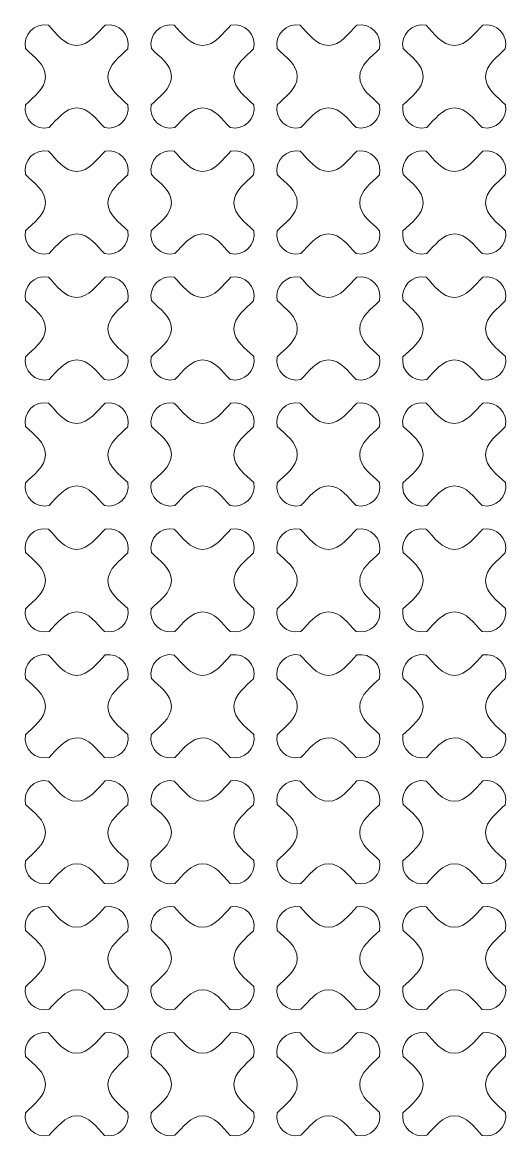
# Model space of a CAD drawing. Header units: centimetres. Extents: x -63 to 63, y -109 to 109.
# Drawn here: x 16 to 63.1, y 0.8 to 108.9 of the extents above; entities that cross this region are included whole.
import ezdxf

# ---------------------------------------------------------------- set-up
doc = ezdxf.new("R2010")
doc.units = ezdxf.units.CM
doc.header["$MEASUREMENT"] = 0
doc.layers.add('layer 1', color=7, linetype='Continuous')

msp = doc.modelspace()

# ---------------------------------------------------------------- linework, layer by layer
at = {"layer": 'layer 1', "color": 177, "lineweight": 9}
for points in [[(18.21114, 103.6034), (18.21114, 102.44611), (17.00261, 101.61387), (16.25756, 100.87307), (16.25756, 100.87307), (15.99833, 99.53638), (17.23148, 98.35992), (18.55675, 98.68688), (18.55675, 98.68688), (19.28764, 99.41502), (20.10047, 100.58134), (21.23126, 100.58134), (21.23126, 100.58134), (22.41703, 100.58134), (23.14378, 99.45135), (23.91418, 98.68096), (23.91418, 98.68096), (25.2423, 98.37218), (26.46019, 99.56304), (26.18391, 100.89658), (26.18391, 100.89658), (25.39357, 101.68692), (24.26276, 102.39388), (24.26276, 103.60113), (24.26276, 103.60113), (24.26276, 104.74203), (25.4363, 105.56224), (26.16806, 106.29818), (26.16806, 106.29818), (26.49537, 107.62356), (25.31881, 108.85676), (23.98203, 108.59751), (23.98203, 108.59751), (23.23916, 107.85464), (22.38914, 106.6279), (21.23695, 106.6279), (21.23695, 106.6279), (20.03722, 106.6279), (19.26529, 107.81518), (18.48765, 108.59282), (18.48765, 108.59282), (17.1539, 108.86913), (15.96351, 107.65114), (16.27211, 106.32299), (16.27211, 106.32299), (17.07148, 105.52362), (18.21114, 104.82032), (18.21114, 103.6034)], [(30.40314, 103.6034), (30.40314, 102.44611), (29.19461, 101.61387), (28.44956, 100.87307), (28.44956, 100.87307), (28.19033, 99.53638), (29.42348, 98.35992), (30.74875, 98.68688), (30.74875, 98.68688), (31.47964, 99.41502), (32.29247, 100.58134), (33.42326, 100.58134), (33.42326, 100.58134), (34.60903, 100.58134), (35.33578, 99.45135), (36.10618, 98.68096), (36.10618, 98.68096), (37.4343, 98.37218), (38.65219, 99.56304), (38.37591, 100.89658), (38.37591, 100.89658), (37.58557, 101.68692), (36.45476, 102.39388), (36.45476, 103.60113), (36.45476, 103.60113), (36.45476, 104.74203), (37.6283, 105.56224), (38.36006, 106.29818), (38.36006, 106.29818), (38.68737, 107.62356), (37.51081, 108.85676), (36.17403, 108.59751), (36.17403, 108.59751), (35.43116, 107.85464), (34.58114, 106.6279), (33.42895, 106.6279), (33.42895, 106.6279), (32.22922, 106.6279), (31.45729, 107.81518), (30.67965, 108.59282), (30.67965, 108.59282), (29.3459, 108.86913), (28.15551, 107.65114), (28.46411, 106.32299), (28.46411, 106.32299), (29.26348, 105.52362), (30.40314, 104.82032), (30.40314, 103.6034)], [(42.59514, 103.6034), (42.59514, 102.44611), (41.38661, 101.61387), (40.64156, 100.87307), (40.64156, 100.87307), (40.38233, 99.53638), (41.61548, 98.35992), (42.94075, 98.68688), (42.94075, 98.68688), (43.67164, 99.41502), (44.48447, 100.58134), (45.61526, 100.58134), (45.61526, 100.58134), (46.80103, 100.58134), (47.52778, 99.45135), (48.29818, 98.68096), (48.29818, 98.68096), (49.6263, 98.37218), (50.84419, 99.56304), (50.56791, 100.89658), (50.56791, 100.89658), (49.77757, 101.68692), (48.64676, 102.39388), (48.64676, 103.60113), (48.64676, 103.60113), (48.64676, 104.74203), (49.8203, 105.56224), (50.55206, 106.29818), (50.55206, 106.29818), (50.87937, 107.62356), (49.70281, 108.85676), (48.36603, 108.59751), (48.36603, 108.59751), (47.62316, 107.85464), (46.77314, 106.6279), (45.62095, 106.6279), (45.62095, 106.6279), (44.42122, 106.6279), (43.64929, 107.81518), (42.87165, 108.59282), (42.87165, 108.59282), (41.5379, 108.86913), (40.34751, 107.65114), (40.65611, 106.32299), (40.65611, 106.32299), (41.45548, 105.52362), (42.59514, 104.82032), (42.59514, 103.6034)], [(54.78714, 103.6034), (54.78714, 102.44611), (53.57861, 101.61387), (52.83356, 100.87307), (52.83356, 100.87307), (52.57433, 99.53638), (53.80748, 98.35992), (55.13275, 98.68688), (55.13275, 98.68688), (55.86364, 99.41502), (56.67647, 100.58134), (57.80726, 100.58134), (57.80726, 100.58134), (58.99303, 100.58134), (59.71978, 99.45135), (60.49018, 98.68096), (60.49018, 98.68096), (61.8183, 98.37218), (63.03619, 99.56304), (62.75991, 100.89658), (62.75991, 100.89658), (61.96957, 101.68692), (60.83876, 102.39388), (60.83876, 103.60113), (60.83876, 103.60113), (60.83876, 104.74203), (62.0123, 105.56224), (62.74406, 106.29818), (62.74406, 106.29818), (63.07137, 107.62356), (61.89481, 108.85676), (60.55803, 108.59751), (60.55803, 108.59751), (59.81516, 107.85464), (58.96514, 106.6279), (57.81295, 106.6279), (57.81295, 106.6279), (56.61322, 106.6279), (55.84129, 107.81518), (55.06365, 108.59282), (55.06365, 108.59282), (53.7299, 108.86913), (52.53951, 107.65114), (52.84811, 106.32299), (52.84811, 106.32299), (53.64748, 105.52362), (54.78714, 104.82032), (54.78714, 103.6034)], [(18.21114, 91.4114), (18.21114, 90.25411), (17.00261, 89.42187), (16.25756, 88.68107), (16.25756, 88.68107), (15.99833, 87.34438), (17.23148, 86.16792), (18.55675, 86.49488), (18.55675, 86.49488), (19.28764, 87.22302), (20.10047, 88.38934), (21.23126, 88.38934), (21.23126, 88.38934), (22.41703, 88.38934), (23.14378, 87.25935), (23.91418, 86.48896), (23.91418, 86.48896), (25.2423, 86.18018), (26.46019, 87.37104), (26.18391, 88.70458), (26.18391, 88.70458), (25.39357, 89.49492), (24.26276, 90.20188), (24.26276, 91.40913), (24.26276, 91.40913), (24.26276, 92.55003), (25.4363, 93.37024), (26.16806, 94.10618), (26.16806, 94.10618), (26.49537, 95.43156), (25.31881, 96.66476), (23.98203, 96.40551), (23.98203, 96.40551), (23.23916, 95.66264), (22.38914, 94.4359), (21.23695, 94.4359), (21.23695, 94.4359), (20.03722, 94.4359), (19.26529, 95.62318), (18.48765, 96.40082), (18.48765, 96.40082), (17.1539, 96.67713), (15.96351, 95.45914), (16.27211, 94.13099), (16.27211, 94.13099), (17.07148, 93.33162), (18.21114, 92.62832), (18.21114, 91.4114)], [(30.40314, 91.4114), (30.40314, 90.25411), (29.19461, 89.42187), (28.44956, 88.68107), (28.44956, 88.68107), (28.19033, 87.34438), (29.42348, 86.16792), (30.74875, 86.49488), (30.74875, 86.49488), (31.47964, 87.22302), (32.29247, 88.38934), (33.42326, 88.38934), (33.42326, 88.38934), (34.60903, 88.38934), (35.33578, 87.25935), (36.10618, 86.48896), (36.10618, 86.48896), (37.4343, 86.18018), (38.65219, 87.37104), (38.37591, 88.70458), (38.37591, 88.70458), (37.58557, 89.49492), (36.45476, 90.20188), (36.45476, 91.40913), (36.45476, 91.40913), (36.45476, 92.55003), (37.6283, 93.37024), (38.36006, 94.10618), (38.36006, 94.10618), (38.68737, 95.43156), (37.51081, 96.66476), (36.17403, 96.40551), (36.17403, 96.40551), (35.43116, 95.66264), (34.58114, 94.4359), (33.42895, 94.4359), (33.42895, 94.4359), (32.22922, 94.4359), (31.45729, 95.62318), (30.67965, 96.40082), (30.67965, 96.40082), (29.3459, 96.67713), (28.15551, 95.45914), (28.46411, 94.13099), (28.46411, 94.13099), (29.26348, 93.33162), (30.40314, 92.62832), (30.40314, 91.4114)], [(42.59514, 91.4114), (42.59514, 90.25411), (41.38661, 89.42187), (40.64156, 88.68107), (40.64156, 88.68107), (40.38233, 87.34438), (41.61548, 86.16792), (42.94075, 86.49488), (42.94075, 86.49488), (43.67164, 87.22302), (44.48447, 88.38934), (45.61526, 88.38934), (45.61526, 88.38934), (46.80103, 88.38934), (47.52778, 87.25935), (48.29818, 86.48896), (48.29818, 86.48896), (49.6263, 86.18018), (50.84419, 87.37104), (50.56791, 88.70458), (50.56791, 88.70458), (49.77757, 89.49492), (48.64676, 90.20188), (48.64676, 91.40913), (48.64676, 91.40913), (48.64676, 92.55003), (49.8203, 93.37024), (50.55206, 94.10618), (50.55206, 94.10618), (50.87937, 95.43156), (49.70281, 96.66476), (48.36603, 96.40551), (48.36603, 96.40551), (47.62316, 95.66264), (46.77314, 94.4359), (45.62095, 94.4359), (45.62095, 94.4359), (44.42122, 94.4359), (43.64929, 95.62318), (42.87165, 96.40082), (42.87165, 96.40082), (41.5379, 96.67713), (40.34751, 95.45914), (40.65611, 94.13099), (40.65611, 94.13099), (41.45548, 93.33162), (42.59514, 92.62832), (42.59514, 91.4114)], [(54.78714, 91.4114), (54.78714, 90.25411), (53.57861, 89.42187), (52.83356, 88.68107), (52.83356, 88.68107), (52.57433, 87.34438), (53.80748, 86.16792), (55.13275, 86.49488), (55.13275, 86.49488), (55.86364, 87.22302), (56.67647, 88.38934), (57.80726, 88.38934), (57.80726, 88.38934), (58.99303, 88.38934), (59.71978, 87.25935), (60.49018, 86.48896), (60.49018, 86.48896), (61.8183, 86.18018), (63.03619, 87.37104), (62.75991, 88.70458), (62.75991, 88.70458), (61.96957, 89.49492), (60.83876, 90.20188), (60.83876, 91.40913), (60.83876, 91.40913), (60.83876, 92.55003), (62.0123, 93.37024), (62.74406, 94.10618), (62.74406, 94.10618), (63.07137, 95.43156), (61.89481, 96.66476), (60.55803, 96.40551), (60.55803, 96.40551), (59.81516, 95.66264), (58.96514, 94.4359), (57.81295, 94.4359), (57.81295, 94.4359), (56.61322, 94.4359), (55.84129, 95.62318), (55.06365, 96.40082), (55.06365, 96.40082), (53.7299, 96.67713), (52.53951, 95.45914), (52.84811, 94.13099), (52.84811, 94.13099), (53.64748, 93.33162), (54.78714, 92.62832), (54.78714, 91.4114)], [(18.21114, 79.2194), (18.21114, 78.06211), (17.00261, 77.22987), (16.25756, 76.48907), (16.25756, 76.48907), (15.99833, 75.15238), (17.23148, 73.97592), (18.55675, 74.30288), (18.55675, 74.30288), (19.28764, 75.03102), (20.10047, 76.19734), (21.23126, 76.19734), (21.23126, 76.19734), (22.41703, 76.19734), (23.14378, 75.06735), (23.91418, 74.29696), (23.91418, 74.29696), (25.2423, 73.98818), (26.46019, 75.17904), (26.18391, 76.51258), (26.18391, 76.51258), (25.39357, 77.30292), (24.26276, 78.00988), (24.26276, 79.21713), (24.26276, 79.21713), (24.26276, 80.35803), (25.4363, 81.17824), (26.16806, 81.91418), (26.16806, 81.91418), (26.49537, 83.23956), (25.31881, 84.47276), (23.98203, 84.21351), (23.98203, 84.21351), (23.23916, 83.47064), (22.38914, 82.2439), (21.23695, 82.2439), (21.23695, 82.2439), (20.03722, 82.2439), (19.26529, 83.43118), (18.48765, 84.20882), (18.48765, 84.20882), (17.1539, 84.48513), (15.96351, 83.26714), (16.27211, 81.93899), (16.27211, 81.93899), (17.07148, 81.13962), (18.21114, 80.43632), (18.21114, 79.2194)], [(30.40314, 79.2194), (30.40314, 78.06211), (29.19461, 77.22987), (28.44956, 76.48907), (28.44956, 76.48907), (28.19033, 75.15238), (29.42348, 73.97592), (30.74875, 74.30288), (30.74875, 74.30288), (31.47964, 75.03102), (32.29247, 76.19734), (33.42326, 76.19734), (33.42326, 76.19734), (34.60903, 76.19734), (35.33578, 75.06735), (36.10618, 74.29696), (36.10618, 74.29696), (37.4343, 73.98818), (38.65219, 75.17904), (38.37591, 76.51258), (38.37591, 76.51258), (37.58557, 77.30292), (36.45476, 78.00988), (36.45476, 79.21713), (36.45476, 79.21713), (36.45476, 80.35803), (37.6283, 81.17824), (38.36006, 81.91418), (38.36006, 81.91418), (38.68737, 83.23956), (37.51081, 84.47276), (36.17403, 84.21351), (36.17403, 84.21351), (35.43116, 83.47064), (34.58114, 82.2439), (33.42895, 82.2439), (33.42895, 82.2439), (32.22922, 82.2439), (31.45729, 83.43118), (30.67965, 84.20882), (30.67965, 84.20882), (29.3459, 84.48513), (28.15551, 83.26714), (28.46411, 81.93899), (28.46411, 81.93899), (29.26348, 81.13962), (30.40314, 80.43632), (30.40314, 79.2194)], [(42.59514, 79.2194), (42.59514, 78.06211), (41.38661, 77.22987), (40.64156, 76.48907), (40.64156, 76.48907), (40.38233, 75.15238), (41.61548, 73.97592), (42.94075, 74.30288), (42.94075, 74.30288), (43.67164, 75.03102), (44.48447, 76.19734), (45.61526, 76.19734), (45.61526, 76.19734), (46.80103, 76.19734), (47.52778, 75.06735), (48.29818, 74.29696), (48.29818, 74.29696), (49.6263, 73.98818), (50.84419, 75.17904), (50.56791, 76.51258), (50.56791, 76.51258), (49.77757, 77.30292), (48.64676, 78.00988), (48.64676, 79.21713), (48.64676, 79.21713), (48.64676, 80.35803), (49.8203, 81.17824), (50.55206, 81.91418), (50.55206, 81.91418), (50.87937, 83.23956), (49.70281, 84.47276), (48.36603, 84.21351), (48.36603, 84.21351), (47.62316, 83.47064), (46.77314, 82.2439), (45.62095, 82.2439), (45.62095, 82.2439), (44.42122, 82.2439), (43.64929, 83.43118), (42.87165, 84.20882), (42.87165, 84.20882), (41.5379, 84.48513), (40.34751, 83.26714), (40.65611, 81.93899), (40.65611, 81.93899), (41.45548, 81.13962), (42.59514, 80.43632), (42.59514, 79.2194)], [(54.78714, 79.2194), (54.78714, 78.06211), (53.57861, 77.22987), (52.83356, 76.48907), (52.83356, 76.48907), (52.57433, 75.15238), (53.80748, 73.97592), (55.13275, 74.30288), (55.13275, 74.30288), (55.86364, 75.03102), (56.67647, 76.19734), (57.80726, 76.19734), (57.80726, 76.19734), (58.99303, 76.19734), (59.71978, 75.06735), (60.49018, 74.29696), (60.49018, 74.29696), (61.8183, 73.98818), (63.03619, 75.17904), (62.75991, 76.51258), (62.75991, 76.51258), (61.96957, 77.30292), (60.83876, 78.00988), (60.83876, 79.21713), (60.83876, 79.21713), (60.83876, 80.35803), (62.0123, 81.17824), (62.74406, 81.91418), (62.74406, 81.91418), (63.07137, 83.23956), (61.89481, 84.47276), (60.55803, 84.21351), (60.55803, 84.21351), (59.81516, 83.47064), (58.96514, 82.2439), (57.81295, 82.2439), (57.81295, 82.2439), (56.61322, 82.2439), (55.84129, 83.43118), (55.06365, 84.20882), (55.06365, 84.20882), (53.7299, 84.48513), (52.53951, 83.26714), (52.84811, 81.93899), (52.84811, 81.93899), (53.64748, 81.13962), (54.78714, 80.43632), (54.78714, 79.2194)], [(18.21114, 67.0274), (18.21114, 65.87011), (17.00261, 65.03787), (16.25756, 64.29707), (16.25756, 64.29707), (15.99833, 62.96038), (17.23148, 61.78392), (18.55675, 62.11088), (18.55675, 62.11088), (19.28764, 62.83902), (20.10047, 64.00534), (21.23126, 64.00534), (21.23126, 64.00534), (22.41703, 64.00534), (23.14378, 62.87535), (23.91418, 62.10496), (23.91418, 62.10496), (25.2423, 61.79618), (26.46019, 62.98704), (26.18391, 64.32058), (26.18391, 64.32058), (25.39357, 65.11092), (24.26276, 65.81788), (24.26276, 67.02513), (24.26276, 67.02513), (24.26276, 68.16603), (25.4363, 68.98624), (26.16806, 69.72218), (26.16806, 69.72218), (26.49537, 71.04756), (25.31881, 72.28076), (23.98203, 72.02151), (23.98203, 72.02151), (23.23916, 71.27864), (22.38914, 70.0519), (21.23695, 70.0519), (21.23695, 70.0519), (20.03722, 70.0519), (19.26529, 71.23918), (18.48765, 72.01682), (18.48765, 72.01682), (17.1539, 72.29313), (15.96351, 71.07514), (16.27211, 69.74699), (16.27211, 69.74699), (17.07148, 68.94762), (18.21114, 68.24432), (18.21114, 67.0274)], [(30.40314, 67.0274), (30.40314, 65.87011), (29.19461, 65.03787), (28.44956, 64.29707), (28.44956, 64.29707), (28.19033, 62.96038), (29.42348, 61.78392), (30.74875, 62.11088), (30.74875, 62.11088), (31.47964, 62.83902), (32.29247, 64.00534), (33.42326, 64.00534), (33.42326, 64.00534), (34.60903, 64.00534), (35.33578, 62.87535), (36.10618, 62.10496), (36.10618, 62.10496), (37.4343, 61.79618), (38.65219, 62.98704), (38.37591, 64.32058), (38.37591, 64.32058), (37.58557, 65.11092), (36.45476, 65.81788), (36.45476, 67.02513), (36.45476, 67.02513), (36.45476, 68.16603), (37.6283, 68.98624), (38.36006, 69.72218), (38.36006, 69.72218), (38.68737, 71.04756), (37.51081, 72.28076), (36.17403, 72.02151), (36.17403, 72.02151), (35.43116, 71.27864), (34.58114, 70.0519), (33.42895, 70.0519), (33.42895, 70.0519), (32.22922, 70.0519), (31.45729, 71.23918), (30.67965, 72.01682), (30.67965, 72.01682), (29.3459, 72.29313), (28.15551, 71.07514), (28.46411, 69.74699), (28.46411, 69.74699), (29.26348, 68.94762), (30.40314, 68.24432), (30.40314, 67.0274)], [(42.59514, 67.0274), (42.59514, 65.87011), (41.38661, 65.03787), (40.64156, 64.29707), (40.64156, 64.29707), (40.38233, 62.96038), (41.61548, 61.78392), (42.94075, 62.11088), (42.94075, 62.11088), (43.67164, 62.83902), (44.48447, 64.00534), (45.61526, 64.00534), (45.61526, 64.00534), (46.80103, 64.00534), (47.52778, 62.87535), (48.29818, 62.10496), (48.29818, 62.10496), (49.6263, 61.79618), (50.84419, 62.98704), (50.56791, 64.32058), (50.56791, 64.32058), (49.77757, 65.11092), (48.64676, 65.81788), (48.64676, 67.02513), (48.64676, 67.02513), (48.64676, 68.16603), (49.8203, 68.98624), (50.55206, 69.72218), (50.55206, 69.72218), (50.87937, 71.04756), (49.70281, 72.28076), (48.36603, 72.02151), (48.36603, 72.02151), (47.62316, 71.27864), (46.77314, 70.0519), (45.62095, 70.0519), (45.62095, 70.0519), (44.42122, 70.0519), (43.64929, 71.23918), (42.87165, 72.01682), (42.87165, 72.01682), (41.5379, 72.29313), (40.34751, 71.07514), (40.65611, 69.74699), (40.65611, 69.74699), (41.45548, 68.94762), (42.59514, 68.24432), (42.59514, 67.0274)], [(54.78714, 67.0274), (54.78714, 65.87011), (53.57861, 65.03787), (52.83356, 64.29707), (52.83356, 64.29707), (52.57433, 62.96038), (53.80748, 61.78392), (55.13275, 62.11088), (55.13275, 62.11088), (55.86364, 62.83902), (56.67647, 64.00534), (57.80726, 64.00534), (57.80726, 64.00534), (58.99303, 64.00534), (59.71978, 62.87535), (60.49018, 62.10496), (60.49018, 62.10496), (61.8183, 61.79618), (63.03619, 62.98704), (62.75991, 64.32058), (62.75991, 64.32058), (61.96957, 65.11092), (60.83876, 65.81788), (60.83876, 67.02513), (60.83876, 67.02513), (60.83876, 68.16603), (62.0123, 68.98624), (62.74406, 69.72218), (62.74406, 69.72218), (63.07137, 71.04756), (61.89481, 72.28076), (60.55803, 72.02151), (60.55803, 72.02151), (59.81516, 71.27864), (58.96514, 70.0519), (57.81295, 70.0519), (57.81295, 70.0519), (56.61322, 70.0519), (55.84129, 71.23918), (55.06365, 72.01682), (55.06365, 72.01682), (53.7299, 72.29313), (52.53951, 71.07514), (52.84811, 69.74699), (52.84811, 69.74699), (53.64748, 68.94762), (54.78714, 68.24432), (54.78714, 67.0274)], [(18.21114, 54.8354), (18.21114, 53.67811), (17.00261, 52.84587), (16.25756, 52.10507), (16.25756, 52.10507), (15.99833, 50.76838), (17.23148, 49.59192), (18.55675, 49.91888), (18.55675, 49.91888), (19.28764, 50.64702), (20.10047, 51.81334), (21.23126, 51.81334), (21.23126, 51.81334), (22.41703, 51.81334), (23.14378, 50.68335), (23.91418, 49.91296), (23.91418, 49.91296), (25.2423, 49.60418), (26.46019, 50.79504), (26.18391, 52.12858), (26.18391, 52.12858), (25.39357, 52.91892), (24.26276, 53.62588), (24.26276, 54.83313), (24.26276, 54.83313), (24.26276, 55.97403), (25.4363, 56.79424), (26.16806, 57.53018), (26.16806, 57.53018), (26.49537, 58.85556), (25.31881, 60.08876), (23.98203, 59.82951), (23.98203, 59.82951), (23.23916, 59.08664), (22.38914, 57.8599), (21.23695, 57.8599), (21.23695, 57.8599), (20.03722, 57.8599), (19.26529, 59.04718), (18.48765, 59.82482), (18.48765, 59.82482), (17.1539, 60.10113), (15.96351, 58.88314), (16.27211, 57.55499), (16.27211, 57.55499), (17.07148, 56.75562), (18.21114, 56.05232), (18.21114, 54.8354)], [(30.40314, 54.8354), (30.40314, 53.67811), (29.19461, 52.84587), (28.44956, 52.10507), (28.44956, 52.10507), (28.19033, 50.76838), (29.42348, 49.59192), (30.74875, 49.91888), (30.74875, 49.91888), (31.47964, 50.64702), (32.29247, 51.81334), (33.42326, 51.81334), (33.42326, 51.81334), (34.60903, 51.81334), (35.33578, 50.68335), (36.10618, 49.91296), (36.10618, 49.91296), (37.4343, 49.60418), (38.65219, 50.79504), (38.37591, 52.12858), (38.37591, 52.12858), (37.58557, 52.91892), (36.45476, 53.62588), (36.45476, 54.83313), (36.45476, 54.83313), (36.45476, 55.97403), (37.6283, 56.79424), (38.36006, 57.53018), (38.36006, 57.53018), (38.68737, 58.85556), (37.51081, 60.08876), (36.17403, 59.82951), (36.17403, 59.82951), (35.43116, 59.08664), (34.58114, 57.8599), (33.42895, 57.8599), (33.42895, 57.8599), (32.22922, 57.8599), (31.45729, 59.04718), (30.67965, 59.82482), (30.67965, 59.82482), (29.3459, 60.10113), (28.15551, 58.88314), (28.46411, 57.55499), (28.46411, 57.55499), (29.26348, 56.75562), (30.40314, 56.05232), (30.40314, 54.8354)], [(42.59514, 54.8354), (42.59514, 53.67811), (41.38661, 52.84587), (40.64156, 52.10507), (40.64156, 52.10507), (40.38233, 50.76838), (41.61548, 49.59192), (42.94075, 49.91888), (42.94075, 49.91888), (43.67164, 50.64702), (44.48447, 51.81334), (45.61526, 51.81334), (45.61526, 51.81334), (46.80103, 51.81334), (47.52778, 50.68335), (48.29818, 49.91296), (48.29818, 49.91296), (49.6263, 49.60418), (50.84419, 50.79504), (50.56791, 52.12858), (50.56791, 52.12858), (49.77757, 52.91892), (48.64676, 53.62588), (48.64676, 54.83313), (48.64676, 54.83313), (48.64676, 55.97403), (49.8203, 56.79424), (50.55206, 57.53018), (50.55206, 57.53018), (50.87937, 58.85556), (49.70281, 60.08876), (48.36603, 59.82951), (48.36603, 59.82951), (47.62316, 59.08664), (46.77314, 57.8599), (45.62095, 57.8599), (45.62095, 57.8599), (44.42122, 57.8599), (43.64929, 59.04718), (42.87165, 59.82482), (42.87165, 59.82482), (41.5379, 60.10113), (40.34751, 58.88314), (40.65611, 57.55499), (40.65611, 57.55499), (41.45548, 56.75562), (42.59514, 56.05232), (42.59514, 54.8354)], [(54.78714, 54.8354), (54.78714, 53.67811), (53.57861, 52.84587), (52.83356, 52.10507), (52.83356, 52.10507), (52.57433, 50.76838), (53.80748, 49.59192), (55.13275, 49.91888), (55.13275, 49.91888), (55.86364, 50.64702), (56.67647, 51.81334), (57.80726, 51.81334), (57.80726, 51.81334), (58.99303, 51.81334), (59.71978, 50.68335), (60.49018, 49.91296), (60.49018, 49.91296), (61.8183, 49.60418), (63.03619, 50.79504), (62.75991, 52.12858), (62.75991, 52.12858), (61.96957, 52.91892), (60.83876, 53.62588), (60.83876, 54.83313), (60.83876, 54.83313), (60.83876, 55.97403), (62.0123, 56.79424), (62.74406, 57.53018), (62.74406, 57.53018), (63.07137, 58.85556), (61.89481, 60.08876), (60.55803, 59.82951), (60.55803, 59.82951), (59.81516, 59.08664), (58.96514, 57.8599), (57.81295, 57.8599), (57.81295, 57.8599), (56.61322, 57.8599), (55.84129, 59.04718), (55.06365, 59.82482), (55.06365, 59.82482), (53.7299, 60.10113), (52.53951, 58.88314), (52.84811, 57.55499), (52.84811, 57.55499), (53.64748, 56.75562), (54.78714, 56.05232), (54.78714, 54.8354)], [(18.21114, 42.6434), (18.21114, 41.48611), (17.00261, 40.65387), (16.25756, 39.91307), (16.25756, 39.91307), (15.99833, 38.57638), (17.23148, 37.39992), (18.55675, 37.72688), (18.55675, 37.72688), (19.28764, 38.45502), (20.10047, 39.62134), (21.23126, 39.62134), (21.23126, 39.62134), (22.41703, 39.62134), (23.14378, 38.49135), (23.91418, 37.72096), (23.91418, 37.72096), (25.2423, 37.41218), (26.46019, 38.60304), (26.18391, 39.93658), (26.18391, 39.93658), (25.39357, 40.72692), (24.26276, 41.43388), (24.26276, 42.64113), (24.26276, 42.64113), (24.26276, 43.78203), (25.4363, 44.60224), (26.16806, 45.33818), (26.16806, 45.33818), (26.49537, 46.66356), (25.31881, 47.89676), (23.98203, 47.63751), (23.98203, 47.63751), (23.23916, 46.89464), (22.38914, 45.6679), (21.23695, 45.6679), (21.23695, 45.6679), (20.03722, 45.6679), (19.26529, 46.85518), (18.48765, 47.63282), (18.48765, 47.63282), (17.1539, 47.90913), (15.96351, 46.69114), (16.27211, 45.36299), (16.27211, 45.36299), (17.07148, 44.56362), (18.21114, 43.86032), (18.21114, 42.6434)], [(30.40314, 42.6434), (30.40314, 41.48611), (29.19461, 40.65387), (28.44956, 39.91307), (28.44956, 39.91307), (28.19033, 38.57638), (29.42348, 37.39992), (30.74875, 37.72688), (30.74875, 37.72688), (31.47964, 38.45502), (32.29247, 39.62134), (33.42326, 39.62134), (33.42326, 39.62134), (34.60903, 39.62134), (35.33578, 38.49135), (36.10618, 37.72096), (36.10618, 37.72096), (37.4343, 37.41218), (38.65219, 38.60304), (38.37591, 39.93658), (38.37591, 39.93658), (37.58557, 40.72692), (36.45476, 41.43388), (36.45476, 42.64113), (36.45476, 42.64113), (36.45476, 43.78203), (37.6283, 44.60224), (38.36006, 45.33818), (38.36006, 45.33818), (38.68737, 46.66356), (37.51081, 47.89676), (36.17403, 47.63751), (36.17403, 47.63751), (35.43116, 46.89464), (34.58114, 45.6679), (33.42895, 45.6679), (33.42895, 45.6679), (32.22922, 45.6679), (31.45729, 46.85518), (30.67965, 47.63282), (30.67965, 47.63282), (29.3459, 47.90913), (28.15551, 46.69114), (28.46411, 45.36299), (28.46411, 45.36299), (29.26348, 44.56362), (30.40314, 43.86032), (30.40314, 42.6434)], [(42.59514, 42.6434), (42.59514, 41.48611), (41.38661, 40.65387), (40.64156, 39.91307), (40.64156, 39.91307), (40.38233, 38.57638), (41.61548, 37.39992), (42.94075, 37.72688), (42.94075, 37.72688), (43.67164, 38.45502), (44.48447, 39.62134), (45.61526, 39.62134), (45.61526, 39.62134), (46.80103, 39.62134), (47.52778, 38.49135), (48.29818, 37.72096), (48.29818, 37.72096), (49.6263, 37.41218), (50.84419, 38.60304), (50.56791, 39.93658), (50.56791, 39.93658), (49.77757, 40.72692), (48.64676, 41.43388), (48.64676, 42.64113), (48.64676, 42.64113), (48.64676, 43.78203), (49.8203, 44.60224), (50.55206, 45.33818), (50.55206, 45.33818), (50.87937, 46.66356), (49.70281, 47.89676), (48.36603, 47.63751), (48.36603, 47.63751), (47.62316, 46.89464), (46.77314, 45.6679), (45.62095, 45.6679), (45.62095, 45.6679), (44.42122, 45.6679), (43.64929, 46.85518), (42.87165, 47.63282), (42.87165, 47.63282), (41.5379, 47.90913), (40.34751, 46.69114), (40.65611, 45.36299), (40.65611, 45.36299), (41.45548, 44.56362), (42.59514, 43.86032), (42.59514, 42.6434)], [(54.78714, 42.6434), (54.78714, 41.48611), (53.57861, 40.65387), (52.83356, 39.91307), (52.83356, 39.91307), (52.57433, 38.57638), (53.80748, 37.39992), (55.13275, 37.72688), (55.13275, 37.72688), (55.86364, 38.45502), (56.67647, 39.62134), (57.80726, 39.62134), (57.80726, 39.62134), (58.99303, 39.62134), (59.71978, 38.49135), (60.49018, 37.72096), (60.49018, 37.72096), (61.8183, 37.41218), (63.03619, 38.60304), (62.75991, 39.93658), (62.75991, 39.93658), (61.96957, 40.72692), (60.83876, 41.43388), (60.83876, 42.64113), (60.83876, 42.64113), (60.83876, 43.78203), (62.0123, 44.60224), (62.74406, 45.33818), (62.74406, 45.33818), (63.07137, 46.66356), (61.89481, 47.89676), (60.55803, 47.63751), (60.55803, 47.63751), (59.81516, 46.89464), (58.96514, 45.6679), (57.81295, 45.6679), (57.81295, 45.6679), (56.61322, 45.6679), (55.84129, 46.85518), (55.06365, 47.63282), (55.06365, 47.63282), (53.7299, 47.90913), (52.53951, 46.69114), (52.84811, 45.36299), (52.84811, 45.36299), (53.64748, 44.56362), (54.78714, 43.86032), (54.78714, 42.6434)], [(18.21114, 30.4514), (18.21114, 29.29411), (17.00261, 28.46187), (16.25756, 27.72107), (16.25756, 27.72107), (15.99833, 26.38438), (17.23148, 25.20792), (18.55675, 25.53488), (18.55675, 25.53488), (19.28764, 26.26302), (20.10047, 27.42934), (21.23126, 27.42934), (21.23126, 27.42934), (22.41703, 27.42934), (23.14378, 26.29935), (23.91418, 25.52896), (23.91418, 25.52896), (25.2423, 25.22018), (26.46019, 26.41104), (26.18391, 27.74458), (26.18391, 27.74458), (25.39357, 28.53492), (24.26276, 29.24188), (24.26276, 30.44913), (24.26276, 30.44913), (24.26276, 31.59003), (25.4363, 32.41024), (26.16806, 33.14618), (26.16806, 33.14618), (26.49537, 34.47156), (25.31881, 35.70476), (23.98203, 35.44551), (23.98203, 35.44551), (23.23916, 34.70264), (22.38914, 33.4759), (21.23695, 33.4759), (21.23695, 33.4759), (20.03722, 33.4759), (19.26529, 34.66318), (18.48765, 35.44082), (18.48765, 35.44082), (17.1539, 35.71713), (15.96351, 34.49914), (16.27211, 33.17099), (16.27211, 33.17099), (17.07148, 32.37162), (18.21114, 31.66832), (18.21114, 30.4514)], [(30.40314, 30.4514), (30.40314, 29.29411), (29.19461, 28.46187), (28.44956, 27.72107), (28.44956, 27.72107), (28.19033, 26.38438), (29.42348, 25.20792), (30.74875, 25.53488), (30.74875, 25.53488), (31.47964, 26.26302), (32.29247, 27.42934), (33.42326, 27.42934), (33.42326, 27.42934), (34.60903, 27.42934), (35.33578, 26.29935), (36.10618, 25.52896), (36.10618, 25.52896), (37.4343, 25.22018), (38.65219, 26.41104), (38.37591, 27.74458), (38.37591, 27.74458), (37.58557, 28.53492), (36.45476, 29.24188), (36.45476, 30.44913), (36.45476, 30.44913), (36.45476, 31.59003), (37.6283, 32.41024), (38.36006, 33.14618), (38.36006, 33.14618), (38.68737, 34.47156), (37.51081, 35.70476), (36.17403, 35.44551), (36.17403, 35.44551), (35.43116, 34.70264), (34.58114, 33.4759), (33.42895, 33.4759), (33.42895, 33.4759), (32.22922, 33.4759), (31.45729, 34.66318), (30.67965, 35.44082), (30.67965, 35.44082), (29.3459, 35.71713), (28.15551, 34.49914), (28.46411, 33.17099), (28.46411, 33.17099), (29.26348, 32.37162), (30.40314, 31.66832), (30.40314, 30.4514)], [(42.59514, 30.4514), (42.59514, 29.29411), (41.38661, 28.46187), (40.64156, 27.72107), (40.64156, 27.72107), (40.38233, 26.38438), (41.61548, 25.20792), (42.94075, 25.53488), (42.94075, 25.53488), (43.67164, 26.26302), (44.48447, 27.42934), (45.61526, 27.42934), (45.61526, 27.42934), (46.80103, 27.42934), (47.52778, 26.29935), (48.29818, 25.52896), (48.29818, 25.52896), (49.6263, 25.22018), (50.84419, 26.41104), (50.56791, 27.74458), (50.56791, 27.74458), (49.77757, 28.53492), (48.64676, 29.24188), (48.64676, 30.44913), (48.64676, 30.44913), (48.64676, 31.59003), (49.8203, 32.41024), (50.55206, 33.14618), (50.55206, 33.14618), (50.87937, 34.47156), (49.70281, 35.70476), (48.36603, 35.44551), (48.36603, 35.44551), (47.62316, 34.70264), (46.77314, 33.4759), (45.62095, 33.4759), (45.62095, 33.4759), (44.42122, 33.4759), (43.64929, 34.66318), (42.87165, 35.44082), (42.87165, 35.44082), (41.5379, 35.71713), (40.34751, 34.49914), (40.65611, 33.17099), (40.65611, 33.17099), (41.45548, 32.37162), (42.59514, 31.66832), (42.59514, 30.4514)], [(54.78714, 30.4514), (54.78714, 29.29411), (53.57861, 28.46187), (52.83356, 27.72107), (52.83356, 27.72107), (52.57433, 26.38438), (53.80748, 25.20792), (55.13275, 25.53488), (55.13275, 25.53488), (55.86364, 26.26302), (56.67647, 27.42934), (57.80726, 27.42934), (57.80726, 27.42934), (58.99303, 27.42934), (59.71978, 26.29935), (60.49018, 25.52896), (60.49018, 25.52896), (61.8183, 25.22018), (63.03619, 26.41104), (62.75991, 27.74458), (62.75991, 27.74458), (61.96957, 28.53492), (60.83876, 29.24188), (60.83876, 30.44913), (60.83876, 30.44913), (60.83876, 31.59003), (62.0123, 32.41024), (62.74406, 33.14618), (62.74406, 33.14618), (63.07137, 34.47156), (61.89481, 35.70476), (60.55803, 35.44551), (60.55803, 35.44551), (59.81516, 34.70264), (58.96514, 33.4759), (57.81295, 33.4759), (57.81295, 33.4759), (56.61322, 33.4759), (55.84129, 34.66318), (55.06365, 35.44082), (55.06365, 35.44082), (53.7299, 35.71713), (52.53951, 34.49914), (52.84811, 33.17099), (52.84811, 33.17099), (53.64748, 32.37162), (54.78714, 31.66832), (54.78714, 30.4514)], [(18.21114, 18.2594), (18.21114, 17.10211), (17.00261, 16.26987), (16.25756, 15.52907), (16.25756, 15.52907), (15.99833, 14.19238), (17.23148, 13.01592), (18.55675, 13.34288), (18.55675, 13.34288), (19.28764, 14.07102), (20.10047, 15.23734), (21.23126, 15.23734), (21.23126, 15.23734), (22.41703, 15.23734), (23.14378, 14.10735), (23.91418, 13.33696), (23.91418, 13.33696), (25.2423, 13.02818), (26.46019, 14.21904), (26.18391, 15.55258), (26.18391, 15.55258), (25.39357, 16.34292), (24.26276, 17.04988), (24.26276, 18.25713), (24.26276, 18.25713), (24.26276, 19.39803), (25.4363, 20.21824), (26.16806, 20.95418), (26.16806, 20.95418), (26.49537, 22.27956), (25.31881, 23.51276), (23.98203, 23.25351), (23.98203, 23.25351), (23.23916, 22.51064), (22.38914, 21.2839), (21.23695, 21.2839), (21.23695, 21.2839), (20.03722, 21.2839), (19.26529, 22.47118), (18.48765, 23.24882), (18.48765, 23.24882), (17.1539, 23.52513), (15.96351, 22.30714), (16.27211, 20.97899), (16.27211, 20.97899), (17.07148, 20.17962), (18.21114, 19.47632), (18.21114, 18.2594)], [(30.40314, 18.2594), (30.40314, 17.10211), (29.19461, 16.26987), (28.44956, 15.52907), (28.44956, 15.52907), (28.19033, 14.19238), (29.42348, 13.01592), (30.74875, 13.34288), (30.74875, 13.34288), (31.47964, 14.07102), (32.29247, 15.23734), (33.42326, 15.23734), (33.42326, 15.23734), (34.60903, 15.23734), (35.33578, 14.10735), (36.10618, 13.33696), (36.10618, 13.33696), (37.4343, 13.02818), (38.65219, 14.21904), (38.37591, 15.55258), (38.37591, 15.55258), (37.58557, 16.34292), (36.45476, 17.04988), (36.45476, 18.25713), (36.45476, 18.25713), (36.45476, 19.39803), (37.6283, 20.21824), (38.36006, 20.95418), (38.36006, 20.95418), (38.68737, 22.27956), (37.51081, 23.51276), (36.17403, 23.25351), (36.17403, 23.25351), (35.43116, 22.51064), (34.58114, 21.2839), (33.42895, 21.2839), (33.42895, 21.2839), (32.22922, 21.2839), (31.45729, 22.47118), (30.67965, 23.24882), (30.67965, 23.24882), (29.3459, 23.52513), (28.15551, 22.30714), (28.46411, 20.97899), (28.46411, 20.97899), (29.26348, 20.17962), (30.40314, 19.47632), (30.40314, 18.2594)], [(42.59514, 18.2594), (42.59514, 17.10211), (41.38661, 16.26987), (40.64156, 15.52907), (40.64156, 15.52907), (40.38233, 14.19238), (41.61548, 13.01592), (42.94075, 13.34288), (42.94075, 13.34288), (43.67164, 14.07102), (44.48447, 15.23734), (45.61526, 15.23734), (45.61526, 15.23734), (46.80103, 15.23734), (47.52778, 14.10735), (48.29818, 13.33696), (48.29818, 13.33696), (49.6263, 13.02818), (50.84419, 14.21904), (50.56791, 15.55258), (50.56791, 15.55258), (49.77757, 16.34292), (48.64676, 17.04988), (48.64676, 18.25713), (48.64676, 18.25713), (48.64676, 19.39803), (49.8203, 20.21824), (50.55206, 20.95418), (50.55206, 20.95418), (50.87937, 22.27956), (49.70281, 23.51276), (48.36603, 23.25351), (48.36603, 23.25351), (47.62316, 22.51064), (46.77314, 21.2839), (45.62095, 21.2839), (45.62095, 21.2839), (44.42122, 21.2839), (43.64929, 22.47118), (42.87165, 23.24882), (42.87165, 23.24882), (41.5379, 23.52513), (40.34751, 22.30714), (40.65611, 20.97899), (40.65611, 20.97899), (41.45548, 20.17962), (42.59514, 19.47632), (42.59514, 18.2594)], [(54.78714, 18.2594), (54.78714, 17.10211), (53.57861, 16.26987), (52.83356, 15.52907), (52.83356, 15.52907), (52.57433, 14.19238), (53.80748, 13.01592), (55.13275, 13.34288), (55.13275, 13.34288), (55.86364, 14.07102), (56.67647, 15.23734), (57.80726, 15.23734), (57.80726, 15.23734), (58.99303, 15.23734), (59.71978, 14.10735), (60.49018, 13.33696), (60.49018, 13.33696), (61.8183, 13.02818), (63.03619, 14.21904), (62.75991, 15.55258), (62.75991, 15.55258), (61.96957, 16.34292), (60.83876, 17.04988), (60.83876, 18.25713), (60.83876, 18.25713), (60.83876, 19.39803), (62.0123, 20.21824), (62.74406, 20.95418), (62.74406, 20.95418), (63.07137, 22.27956), (61.89481, 23.51276), (60.55803, 23.25351), (60.55803, 23.25351), (59.81516, 22.51064), (58.96514, 21.2839), (57.81295, 21.2839), (57.81295, 21.2839), (56.61322, 21.2839), (55.84129, 22.47118), (55.06365, 23.24882), (55.06365, 23.24882), (53.7299, 23.52513), (52.53951, 22.30714), (52.84811, 20.97899), (52.84811, 20.97899), (53.64748, 20.17962), (54.78714, 19.47632), (54.78714, 18.2594)], [(18.21114, 6.0674), (18.21114, 4.91011), (17.00261, 4.07787), (16.25756, 3.33707), (16.25756, 3.33707), (15.99833, 2.00038), (17.23148, 0.82392), (18.55675, 1.15088), (18.55675, 1.15088), (19.28764, 1.87902), (20.10047, 3.04534), (21.23126, 3.04534), (21.23126, 3.04534), (22.41703, 3.04534), (23.14378, 1.91535), (23.91418, 1.14496), (23.91418, 1.14496), (25.2423, 0.83618), (26.46019, 2.02704), (26.18391, 3.36058), (26.18391, 3.36058), (25.39357, 4.15092), (24.26276, 4.85788), (24.26276, 6.06513), (24.26276, 6.06513), (24.26276, 7.20603), (25.4363, 8.02624), (26.16806, 8.76218), (26.16806, 8.76218), (26.49537, 10.08756), (25.31881, 11.32076), (23.98203, 11.06151), (23.98203, 11.06151), (23.23916, 10.31864), (22.38914, 9.0919), (21.23695, 9.0919), (21.23695, 9.0919), (20.03722, 9.0919), (19.26529, 10.27918), (18.48765, 11.05682), (18.48765, 11.05682), (17.1539, 11.33313), (15.96351, 10.11514), (16.27211, 8.78699), (16.27211, 8.78699), (17.07148, 7.98762), (18.21114, 7.28432), (18.21114, 6.0674)], [(30.40314, 6.0674), (30.40314, 4.91011), (29.19461, 4.07787), (28.44956, 3.33707), (28.44956, 3.33707), (28.19033, 2.00038), (29.42348, 0.82392), (30.74875, 1.15088), (30.74875, 1.15088), (31.47964, 1.87902), (32.29247, 3.04534), (33.42326, 3.04534), (33.42326, 3.04534), (34.60903, 3.04534), (35.33578, 1.91535), (36.10618, 1.14496), (36.10618, 1.14496), (37.4343, 0.83618), (38.65219, 2.02704), (38.37591, 3.36058), (38.37591, 3.36058), (37.58557, 4.15092), (36.45476, 4.85788), (36.45476, 6.06513), (36.45476, 6.06513), (36.45476, 7.20603), (37.6283, 8.02624), (38.36006, 8.76218), (38.36006, 8.76218), (38.68737, 10.08756), (37.51081, 11.32076), (36.17403, 11.06151), (36.17403, 11.06151), (35.43116, 10.31864), (34.58114, 9.0919), (33.42895, 9.0919), (33.42895, 9.0919), (32.22922, 9.0919), (31.45729, 10.27918), (30.67965, 11.05682), (30.67965, 11.05682), (29.3459, 11.33313), (28.15551, 10.11514), (28.46411, 8.78699), (28.46411, 8.78699), (29.26348, 7.98762), (30.40314, 7.28432), (30.40314, 6.0674)], [(42.59514, 6.0674), (42.59514, 4.91011), (41.38661, 4.07787), (40.64156, 3.33707), (40.64156, 3.33707), (40.38233, 2.00038), (41.61548, 0.82392), (42.94075, 1.15088), (42.94075, 1.15088), (43.67164, 1.87902), (44.48447, 3.04534), (45.61526, 3.04534), (45.61526, 3.04534), (46.80103, 3.04534), (47.52778, 1.91535), (48.29818, 1.14496), (48.29818, 1.14496), (49.6263, 0.83618), (50.84419, 2.02704), (50.56791, 3.36058), (50.56791, 3.36058), (49.77757, 4.15092), (48.64676, 4.85788), (48.64676, 6.06513), (48.64676, 6.06513), (48.64676, 7.20603), (49.8203, 8.02624), (50.55206, 8.76218), (50.55206, 8.76218), (50.87937, 10.08756), (49.70281, 11.32076), (48.36603, 11.06151), (48.36603, 11.06151), (47.62316, 10.31864), (46.77314, 9.0919), (45.62095, 9.0919), (45.62095, 9.0919), (44.42122, 9.0919), (43.64929, 10.27918), (42.87165, 11.05682), (42.87165, 11.05682), (41.5379, 11.33313), (40.34751, 10.11514), (40.65611, 8.78699), (40.65611, 8.78699), (41.45548, 7.98762), (42.59514, 7.28432), (42.59514, 6.0674)], [(54.78714, 6.0674), (54.78714, 4.91011), (53.57861, 4.07787), (52.83356, 3.33707), (52.83356, 3.33707), (52.57433, 2.00038), (53.80748, 0.82392), (55.13275, 1.15088), (55.13275, 1.15088), (55.86364, 1.87902), (56.67647, 3.04534), (57.80726, 3.04534), (57.80726, 3.04534), (58.99303, 3.04534), (59.71978, 1.91535), (60.49018, 1.14496), (60.49018, 1.14496), (61.8183, 0.83618), (63.03619, 2.02704), (62.75991, 3.36058), (62.75991, 3.36058), (61.96957, 4.15092), (60.83876, 4.85788), (60.83876, 6.06513), (60.83876, 6.06513), (60.83876, 7.20603), (62.0123, 8.02624), (62.74406, 8.76218), (62.74406, 8.76218), (63.07137, 10.08756), (61.89481, 11.32076), (60.55803, 11.06151), (60.55803, 11.06151), (59.81516, 10.31864), (58.96514, 9.0919), (57.81295, 9.0919), (57.81295, 9.0919), (56.61322, 9.0919), (55.84129, 10.27918), (55.06365, 11.05682), (55.06365, 11.05682), (53.7299, 11.33313), (52.53951, 10.11514), (52.84811, 8.78699), (52.84811, 8.78699), (53.64748, 7.98762), (54.78714, 7.28432), (54.78714, 6.0674)]]:
    msp.add_open_spline(points, degree=3, knots=[0, 0, 0, 0, 0.076923077, 0.076923077, 0.076923077, 0.076923077, 0.153846154, 0.153846154, 0.153846154, 0.153846154, 0.230769231, 0.230769231, 0.230769231, 0.230769231, 0.307692308, 0.307692308, 0.307692308, 0.307692308, 0.384615385, 0.384615385, 0.384615385, 0.384615385, 0.461538462, 0.461538462, 0.461538462, 0.461538462, 0.538461538, 0.538461538, 0.538461538, 0.538461538, 0.615384615, 0.615384615, 0.615384615, 0.615384615, 0.692307692, 0.692307692, 0.692307692, 0.692307692, 0.769230769, 0.769230769, 0.769230769, 0.769230769, 0.846153846, 0.846153846, 0.846153846, 0.846153846, 1, 1, 1, 1], dxfattribs=at)

doc.saveas('drawing.dxf')
